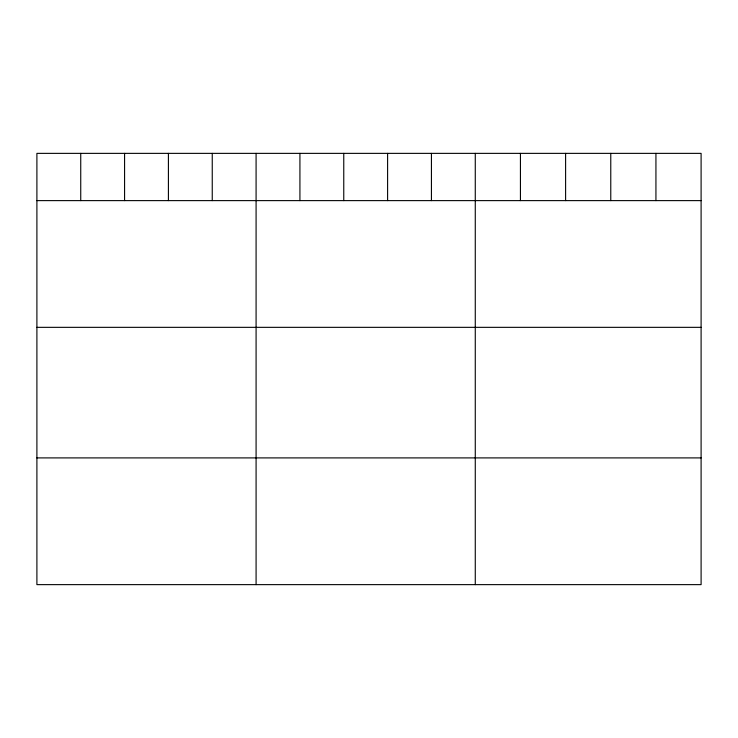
<?xml version="1.0" encoding="UTF-8"?>
<svg xmlns="http://www.w3.org/2000/svg" width="738" height="738" viewBox="0 0 738 738"><rect width="100%" height="100%" fill="white"/><g stroke="black" fill="none" stroke-linecap="round" stroke-linejoin="round"><path stroke-width="1.11" d="M701.1 200.616L701.1 584.634L36.9 584.634L36.9 153.366L701.1 153.366L701.1 200.616L36.9 200.616M36.9 327.34L701.1 327.34M36.9 457.901L701.1 457.901M655.934 153.366L655.934 200.616M610.769 153.366L610.769 200.616M565.603 153.366L565.603 200.616M520.438 153.366L520.438 200.616M475.272 153.366L475.272 584.634M431.435 153.366L431.435 200.616M387.598 153.366L387.598 200.616M343.76 153.366L343.76 200.616M299.923 153.366L299.923 200.616M256.086 153.366L256.086 584.634M212.249 153.366L212.249 200.616M168.412 153.366L168.412 200.616M124.574 153.366L124.574 200.616M80.737 153.366L80.737 200.616"/></g></svg>
